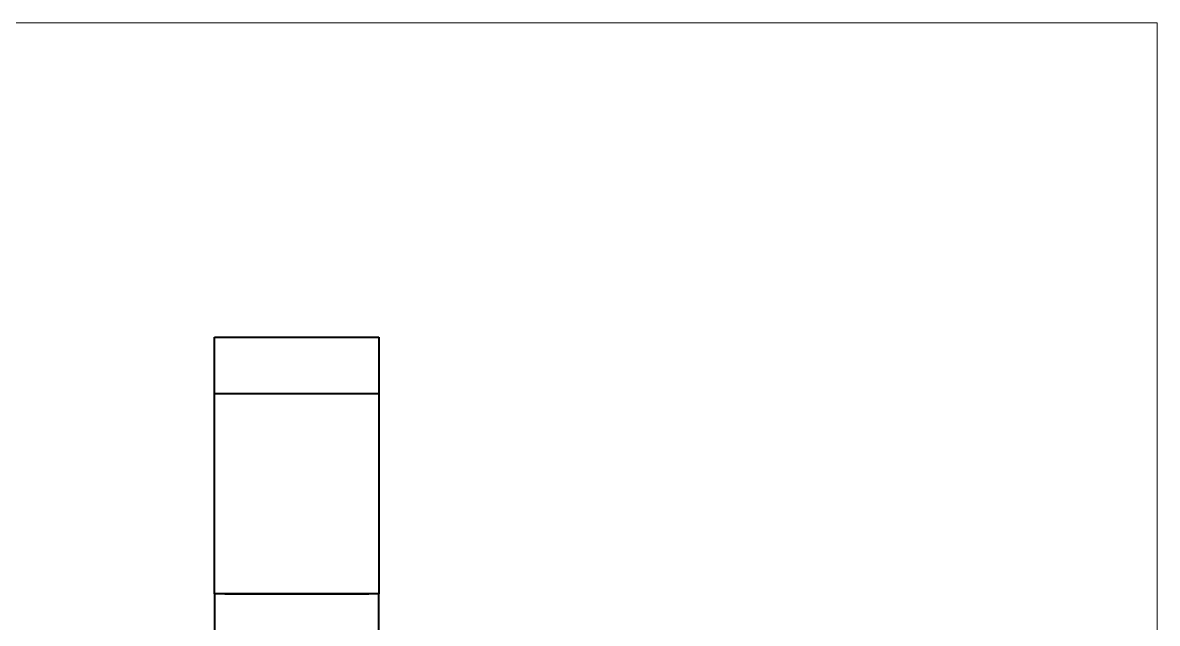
# Model space of a CAD drawing. Header units: millimetres. Extents: x -11382 to 23553, y -372 to 10786.
# Drawn here: x -7676 to -6572, y 5191 to 5775 of the extents above; entities that cross this region are included whole.
import ezdxf

# ---------------------------------------------------------------- set-up
doc = ezdxf.new("R2010")
doc.units = ezdxf.units.MM
doc.header["$LTSCALE"] = 0.2
doc.layers.add('đường bao thấy', color=7, linetype='Continuous', lineweight=40)
doc.layers.add('đường kích thước', color=90, linetype='Continuous', lineweight=15)

msp = doc.modelspace()

# ---------------------------------------------------------------- linework, layer by layer
at = {"layer": 'đường bao thấy', "ltscale": 3}
for p, q in [((-7489.394, 5219.17), (-7489.394, 5469.17)), ((-7489.394, 5469.17), (-7329.394, 5469.17)), ((-7329.394, 5469.17), (-7329.394, 5219.17)), ((-7329.394, 5414.17), (-7489.394, 5414.17)), ((-7339.394, 5414.17), (-7479.394, 5414.17)), ((-7329.394, 5219.17), (-7489.394, 5219.17)), ((-7489.394, 5219.17), (-7489.394, 5154.17)), ((-7479.394, 5219.17), (-7339.394, 5219.17)), ((-7329.394, 5154.17), (-7329.394, 5219.17))]:
    msp.add_line(p, q, dxfattribs=at)
at = {"layer": 'đường kích thước'}
msp.add_lwpolyline([(-6571.61, 5775.37), (-11381.623, 5775.37), (-11381.623, 1397.743), (-6571.61, 1397.743)], close=True, dxfattribs=at)

doc.saveas('drawing.dxf')
